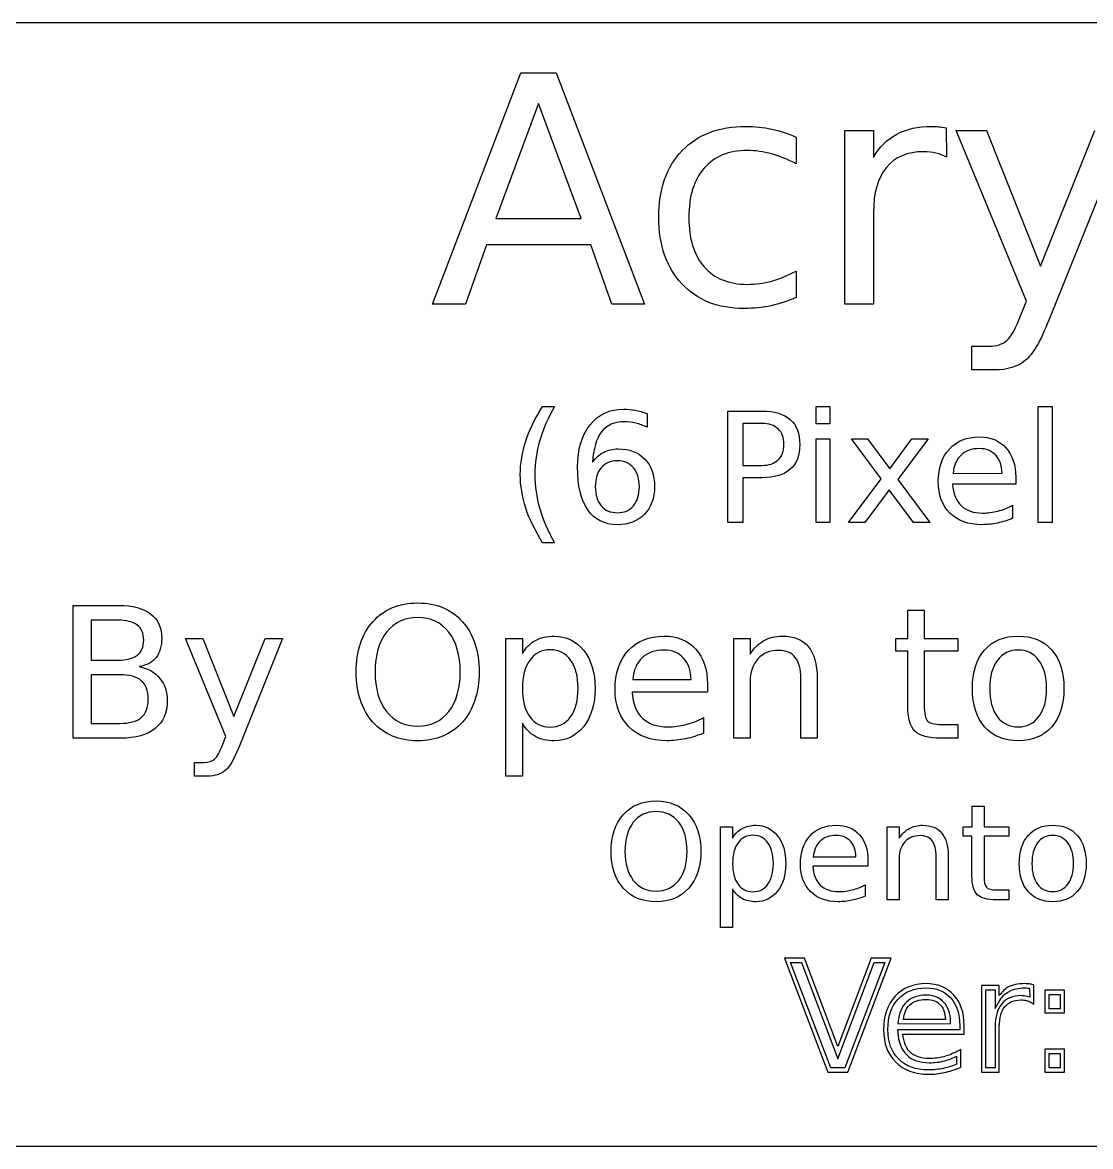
# Model space of a CAD drawing. Extents: x 9 to 461, y 6 to 31.
# Drawn here: x 57.26 to 81.01, y 5.5 to 30.5 of the extents above; entities that cross this region are included whole.
import ezdxf

# ---------------------------------------------------------------- set-up
doc = ezdxf.new("R2010")
doc.units = 0
doc.layers.get('0').update_dxf_attribs({"linetype": 'CONTINUOUS'})

msp = doc.modelspace()

# ---------------------------------------------------------------- linework, layer by layer
at = {"color": 7}
for p, q in [((13.675, 30.5), (153.675, 30.5)), ((74.205078, 9.687502), (75.171875, 7.154299)), ((74.650391, 9.6875), (74.205078, 9.687502)), ((74.341797, 9.593752), (74.583984, 9.593752)), ((75.236328, 7.25), (74.341797, 9.593752)), ((74.583984, 9.593752), (75.390625, 7.453127)), ((75.390625, 7.722656), (74.650391, 9.6875)), ((76.130859, 9.6875), (75.390625, 7.722656)), ((75.390625, 7.453127), (76.197266, 9.593752)), ((76.4375, 9.593752), (75.544922, 7.25)), ((75.611328, 7.154299), (76.576172, 9.6875)), ((76.576172, 9.6875), (76.130859, 9.6875)), ((76.197266, 9.593752), (76.4375, 9.593752)), ((77.35351, 9.02734), (77.353516, 9.027349)), ((77.353521, 9.123046), (77.353516, 9.123049)), ((78.982422, 9.078128), (78.585938, 9.078128)), ((78.585938, 9.078128), (78.585938, 7.1543)), ((78.982422, 8.859378), (78.982422, 9.078128)), ((79.550731, 9.123129), (79.550781, 9.123049)), ((79.550836, 9.027392), (79.550781, 9.027349)), ((79.613281, 9.023449), (79.615281, 9.023449)), ((79.625001, 9.117229), (79.623001, 9.117229)), ((79.656301, 9.017549), (79.658301, 8.81833)), ((79.750001, 9.099609), (79.710941, 9.105509)), ((79.752001, 8.75), (79.750001, 9.099609)), ((77.355475, 8.869192), (77.355469, 8.869139)), ((77.355469, 8.773392), (77.355469, 8.773439)), ((78.681696, 7.25), (78.681696, 8.984375)), ((78.681696, 8.984375), (78.888727, 8.984375)), ((78.888727, 8.984375), (78.888727, 8.568359)), ((79.205133, 8.951172), (79.205133, 8.953172)), ((79.605571, 8.83981), (79.603571, 8.83981)), ((79.752001, 8.667919), (79.752001, 8.75)), ((80.433594, 8.978524), (79.994141, 8.978519)), ((79.994141, 8.978519), (79.994141, 8.931649)), ((79.994141, 8.931649), (79.994141, 8.470711)), ((80.087891, 8.884769), (80.337891, 8.884769)), ((80.087891, 8.564456), (80.087891, 8.884769)), ((80.337891, 8.884769), (80.337891, 8.564456)), ((80.433594, 8.470711), (80.433594, 8.978524)), ((78.888727, 8.568359), (78.976617, 8.724609)), ((79.582031, 8.748049), (79.582031, 8.746049)), ((79.582031, 8.746049), (79.584031, 8.746049)), ((79.681691, 8.708939), (79.752001, 8.667919)), ((80.337891, 8.564456), (80.087891, 8.564456)), ((76.732422, 8.283201), (76.728522, 8.230471)), ((77.785156, 8.328126), (76.847656, 8.326126)), ((77.898444, 8.232471), (77.898444, 8.281301)), ((79.994141, 8.470711), (80.433594, 8.470711)), ((78.103516, 8.091801), (76.71875, 8.091801)), ((76.71875, 8.091801), (76.72265, 8.042971)), ((76.728522, 8.230471), (77.898444, 8.232471)), ((78.103516, 8.191411), (78.103516, 8.091801)), ((78.199224, 7.998046), (78.199224, 8.191405)), ((78.888727, 8.165987), (78.888727, 7.25)), ((78.982422, 7.1543), (78.982422, 8.166019)), ((76.835943, 7.998046), (78.199224, 7.998046)), ((78.033197, 7.509769), (78.033197, 7.330081)), ((78.128909, 7.658207), (78.058599, 7.621097)), ((78.128909, 7.263676), (78.128909, 7.658207)), ((80.433594, 7.664067), (79.994141, 7.664063)), ((79.994141, 7.664063), (79.994141, 7.617193)), ((79.994141, 7.617193), (79.994141, 7.154302)), ((80.087891, 7.570313), (80.337891, 7.570313)), ((80.087891, 7.25), (80.087891, 7.570313)), ((80.337891, 7.570313), (80.337891, 7.25)), ((80.433594, 7.154302), (80.433594, 7.664067)), ((75.544922, 7.25), (75.236328, 7.25)), ((78.099609, 7.251956), (78.128909, 7.263676)), ((78.888727, 7.25), (78.681696, 7.25)), ((80.337891, 7.25), (80.087891, 7.25)), ((75.171875, 7.154299), (75.203125, 7.154299)), ((75.203125, 7.154299), (75.611328, 7.154299)), ((78.585938, 7.1543), (78.982422, 7.1543)), ((79.994141, 7.154302), (80.433594, 7.154302)), ((153.675, 5.5), (13.675, 5.5))]:
    msp.add_line(p, q, dxfattribs=at)
at = {"color": 3}
for p, q in [((66.375451, 24.238462), (68.339155, 29.38199)), ((68.339155, 29.38199), (69.128082, 29.38199)), ((69.128082, 29.38199), (71.088341, 24.238462)), ((68.731896, 28.696416), (67.78794, 26.13671)), ((69.679297, 26.13671), (68.731896, 28.696416)), ((75.546295, 24.238462), (75.546295, 28.096969)), ((75.546295, 28.096969), (76.183637, 28.096969)), ((76.183637, 28.096969), (76.183637, 27.497523)), ((77.802832, 28.155536), (77.806277, 27.504413)), ((79.583946, 24.300474), (78.023318, 28.096969)), ((78.023318, 28.096969), (78.695112, 28.096969)), ((78.695112, 28.096969), (79.900895, 25.079066)), ((79.900895, 25.079066), (81.106679, 28.096969)), ((81.778472, 28.096969), (80.083485, 23.880173)), ((74.46109, 27.948834), (74.46109, 27.94883)), ((74.46109, 27.94883), (74.46109, 27.356274)), ((76.183637, 26.271068), (76.183637, 24.238462)), ((67.78794, 26.13671), (69.679297, 26.13671)), ((67.577789, 25.557934), (67.109256, 24.238462)), ((69.896338, 25.557934), (67.577789, 25.557934)), ((70.364871, 24.238462), (69.896338, 25.557934)), ((74.46109, 24.972271), (74.46109, 24.386605)), ((79.470258, 24.011086), (79.583946, 24.300474)), ((67.109256, 24.238462), (66.375451, 24.238462)), ((71.088341, 24.238462), (70.364871, 24.238462)), ((76.183637, 24.238462), (75.546295, 24.238462)), ((78.371273, 22.770852), (78.371273, 23.301397)), ((78.371273, 23.301397), (78.743343, 23.301397)), ((78.877702, 22.770852), (78.371273, 22.770852)), ((68.825629, 21.957666), (69.091196, 21.957666)), ((71.152664, 21.801648), (71.152664, 21.801645)), ((71.152664, 21.801645), (71.152664, 21.496243)), ((72.945245, 21.856418), (73.702112, 21.856418)), ((72.945245, 19.378342), (72.945245, 21.856418)), ((74.910444, 21.960986), (75.215847, 21.960986)), ((74.910444, 21.574253), (74.910444, 21.960986)), ((75.215847, 21.960986), (75.215847, 21.574253)), ((79.85, 21.960986), (80.155403, 21.960986)), ((79.85, 19.378342), (79.85, 21.960986)), ((80.155403, 21.960986), (80.155403, 19.378342)), ((73.280524, 21.580892), (73.280524, 20.649746)), ((73.702112, 21.580892), (73.280524, 21.580892)), ((75.215847, 21.574253), (74.910444, 21.574253)), ((74.910444, 21.237314), (75.215847, 21.237314)), ((74.910444, 19.378342), (74.910444, 21.237314)), ((75.215847, 21.237314), (75.215847, 19.378342)), ((76.352808, 20.350983), (75.692209, 21.237314)), ((75.692209, 21.237314), (76.052385, 21.237314)), ((76.052385, 21.237314), (76.545344, 20.575055)), ((76.545344, 20.575055), (77.038304, 21.237314)), ((77.39848, 21.237314), (76.726262, 20.332725)), ((77.038304, 21.237314), (77.39848, 21.237314)), ((70.487085, 20.750994), (70.487085, 20.750994)), ((73.280524, 20.649746), (73.702112, 20.649746)), ((73.702112, 20.37422), (73.280524, 20.37422)), ((73.280524, 20.37422), (73.280524, 19.378342)), ((75.630796, 19.378342), (76.352808, 20.350983)), ((76.726262, 20.332725), (77.433336, 19.378342)), ((77.954512, 20.472148), (79.043338, 20.473809)), ((79.348741, 20.384179), (79.348741, 20.234797)), ((79.348741, 20.384169), (79.348741, 20.384179)), ((76.532066, 20.108652), (75.990972, 19.378342)), ((77.07316, 19.378342), (76.532066, 20.108652)), ((79.348741, 20.234797), (77.944553, 20.234797)), ((79.27737, 19.76175), (79.27737, 19.472945)), ((73.280524, 19.378342), (72.945245, 19.378342)), ((75.215847, 19.378342), (74.910444, 19.378342)), ((75.990972, 19.378342), (75.630796, 19.378342)), ((77.433336, 19.378342), (77.07316, 19.378342)), ((80.155403, 19.378342), (79.85, 19.378342)), ((69.091196, 18.930197), (68.825629, 18.930197)), ((58.38167, 17.536542), (59.402823, 17.536542)), ((58.38167, 14.581926), (58.38167, 17.536542)), ((66.048235, 17.589974), (66.048235, 17.589974)), ((66.048235, 17.265422), (66.048235, 17.265422)), ((76.94647, 16.798383), (76.94647, 17.427698)), ((76.94647, 17.427698), (77.312583, 17.427698)), ((77.312583, 17.427698), (77.312583, 16.798383)), ((58.781423, 17.208031), (58.781423, 16.317491)), ((59.373138, 17.208031), (58.781423, 17.208031)), ((61.779582, 14.617545), (60.883105, 16.79838)), ((60.883105, 16.79838), (61.269006, 16.79838)), ((61.269006, 16.79838), (61.961648, 15.064794)), ((61.961648, 15.064794), (62.654291, 16.79838)), ((63.040192, 16.79838), (62.06653, 14.376113)), ((62.654291, 16.79838), (63.040192, 16.79838)), ((68.009402, 13.738881), (68.009402, 16.798383)), ((68.009402, 16.798383), (68.375513, 16.798383)), ((68.375513, 16.798383), (68.375513, 16.461956)), ((73.075587, 14.581926), (73.075587, 16.798383)), ((73.075587, 16.798383), (73.441698, 16.798383)), ((73.441698, 16.798383), (73.441698, 16.45404)), ((76.679307, 16.515389), (76.679307, 16.798383)), ((76.679307, 16.798383), (76.94647, 16.798383)), ((77.312583, 16.798383), (78.062616, 16.798383)), ((78.062616, 16.798383), (78.062616, 16.515389)), ((79.40238, 16.851815), (79.40238, 16.851815)), ((76.94647, 16.515389), (76.679307, 16.515389)), ((76.94647, 15.31217), (76.94647, 16.515389)), ((78.062616, 16.515389), (77.312583, 16.515389)), ((77.312583, 16.515389), (77.312583, 15.31217)), ((79.40238, 16.543094), (79.40238, 16.543094)), ((58.781423, 16.317491), (59.373138, 16.317491)), ((58.781423, 15.992938), (58.781423, 14.910437)), ((59.422612, 15.992938), (58.781423, 15.992938)), ((70.829448, 15.886073), (72.127658, 15.888052)), ((72.491791, 15.781187), (72.491791, 15.603079)), ((72.491791, 15.781181), (72.491791, 15.781187)), ((73.441698, 15.83462), (73.441698, 14.581926)), ((74.567737, 14.581926), (74.567737, 15.907842)), ((74.931869, 15.919717), (74.931869, 15.919716)), ((74.931869, 15.919716), (74.931869, 14.581926)), ((69.614354, 15.688175), (69.614354, 15.688175)), ((72.491791, 15.603079), (70.817575, 15.603079)), ((72.406694, 15.039067), (72.406694, 14.694725)), ((58.781423, 14.910437), (59.422612, 14.910437)), ((68.375513, 14.914395), (68.375513, 13.738881)), ((68.375513, 14.914394), (68.375513, 14.914395)), ((77.688587, 14.886689), (78.062614, 14.886689)), ((78.062614, 14.886689), (78.062614, 14.581926)), ((59.442402, 14.581926), (58.38167, 14.581926)), ((61.714272, 14.451311), (61.779582, 14.617545)), ((73.441698, 14.581926), (73.075587, 14.581926)), ((74.931869, 14.581926), (74.567737, 14.581926)), ((78.062614, 14.581926), (77.688587, 14.581926)), ((61.082978, 13.738881), (61.082978, 14.043644)), ((61.082978, 14.043644), (61.296707, 14.043644)), ((61.373887, 13.738881), (61.082978, 13.738881)), ((68.375513, 13.738881), (68.009402, 13.738881)), ((71.348826, 13.185513), (71.348826, 13.185513)), ((78.37478, 12.60665), (78.37478, 13.066846)), ((78.37478, 13.066846), (78.642504, 13.066846)), ((78.642504, 13.066846), (78.642504, 12.60665)), ((71.348826, 12.948179), (71.348826, 12.948179)), ((72.78296, 10.369343), (72.78296, 12.60665)), ((72.78296, 12.60665), (73.050684, 12.60665)), ((73.050684, 12.60665), (73.050684, 12.360633)), ((76.487685, 10.985832), (76.487685, 12.60665)), ((76.487685, 12.60665), (76.755409, 12.60665)), ((76.755409, 12.60665), (76.755409, 12.354844)), ((78.179414, 12.399706), (78.179414, 12.60665)), ((78.179414, 12.60665), (78.37478, 12.60665)), ((78.642504, 12.60665), (79.190977, 12.60665)), ((79.190977, 12.60665), (79.190977, 12.399706)), ((80.170703, 12.645723), (80.170703, 12.645723)), ((78.374775, 12.399706), (78.179414, 12.399706)), ((78.374775, 11.519833), (78.374775, 12.399706)), ((79.190977, 12.399706), (78.642504, 12.399706)), ((78.642504, 12.399706), (78.642504, 11.519834)), ((80.170703, 12.419966), (80.170703, 12.419966)), ((73.956605, 11.794794), (73.956605, 11.794794)), ((74.84516, 11.939513), (75.794496, 11.94096)), ((76.060773, 11.86281), (76.060773, 11.732566)), ((76.060773, 11.862809), (76.060773, 11.86281)), ((76.755413, 11.901883), (76.755413, 10.985832)), ((77.578843, 10.985832), (77.578843, 11.955428)), ((77.84512, 11.964113), (77.84512, 11.964111)), ((77.84512, 11.964111), (77.84512, 10.985832)), ((76.060773, 11.732566), (74.836477, 11.732566)), ((75.998546, 11.32013), (75.998546, 11.068324)), ((73.050684, 11.228955), (73.050684, 10.369343)), ((73.050684, 11.228951), (73.050684, 11.228955)), ((78.917459, 11.208694), (79.190972, 11.208694)), ((79.190972, 11.208694), (79.190972, 10.985831)), ((76.755413, 10.985832), (76.487685, 10.985832)), ((77.84512, 10.985832), (77.578843, 10.985832)), ((79.190972, 10.985831), (78.917459, 10.985831)), ((73.050684, 10.369343), (72.78296, 10.369343))]:
    msp.add_line(p, q, dxfattribs=at)
for points in [[(71.9255, 27.649111), (72.272306, 28.009698), (72.746581, 28.189991), (73.348324, 28.189991)], [(73.348324, 28.189991), (73.543546, 28.189991), (73.734175, 28.16932), (73.92021, 28.127979)], [(73.92021, 28.127979), (74.106245, 28.088934), (74.286539, 28.029219), (74.46109, 27.948834)], [(76.183637, 27.497523), (76.316848, 27.731789), (76.490251, 27.905192), (76.703847, 28.017732)], [(76.703847, 28.017732), (76.917443, 28.132569), (77.176973, 28.189987), (77.482438, 28.189987)], [(77.482438, 28.189987), (77.526078, 28.189987), (77.574309, 28.186542), (77.627132, 28.179652)], [(77.627132, 28.179652), (77.679959, 28.175059), (77.738525, 28.16702), (77.802832, 28.155536)], [(71.408735, 26.164275), (71.408735, 26.793579), (71.58099, 27.288524), (71.9255, 27.649111)], [(73.375885, 27.652552), (72.96477, 27.652552), (72.645525, 27.521638), (72.418148, 27.259811)], [(73.92021, 27.57676), (73.741065, 27.627288), (73.559623, 27.652552), (73.375885, 27.652552)], [(74.46109, 27.356274), (74.281945, 27.455033), (74.101651, 27.528529), (73.92021, 27.57676)], [(77.296403, 27.624991), (76.938113, 27.624991), (76.662505, 27.507858), (76.46958, 27.273591)], [(77.572011, 27.593985), (77.489328, 27.614656), (77.397459, 27.624991), (77.296403, 27.624991)], [(77.806277, 27.504413), (77.735078, 27.545754), (77.65699, 27.575612), (77.572011, 27.593985)], [(72.418148, 27.259811), (72.190772, 27.000281), (72.077084, 26.6351), (72.077084, 26.164271)], [(76.46958, 27.273591), (76.278951, 27.041621), (76.183637, 26.707447), (76.183637, 26.271068)], [(71.922054, 24.686329), (71.579841, 25.051509), (71.408735, 25.544158), (71.408735, 26.164275)], [(72.077084, 26.164271), (72.077084, 25.693441), (72.190772, 25.327112), (72.418148, 25.065285)], [(72.418148, 25.065285), (72.645525, 24.805755), (72.96477, 24.67599), (73.375885, 24.67599)], [(73.92021, 24.74834), (74.101651, 24.798867), (74.281945, 24.87351), (74.46109, 24.972271)], [(73.306983, 24.138559), (72.72591, 24.138559), (72.264267, 24.321149), (71.922054, 24.686329)], [(73.375885, 24.67599), (73.559623, 24.67599), (73.741065, 24.700107), (73.92021, 24.74834)], [(74.46109, 24.386605), (74.284241, 24.303922), (74.100503, 24.24191), (73.909875, 24.200569)], [(73.909875, 24.200569), (73.721543, 24.159229), (73.520579, 24.138559), (73.306983, 24.138559)], [(79.149864, 23.42542), (79.246327, 23.508102), (79.353125, 23.703324), (79.470258, 24.011086)], [(80.083485, 23.880173), (79.90434, 23.420826), (79.729789, 23.121103), (79.559831, 22.981003)], [(78.743343, 23.301397), (78.917894, 23.301397), (79.053401, 23.342738), (79.149864, 23.42542)], [(79.559831, 22.981003), (79.389873, 22.840902), (79.162497, 22.770852), (78.877702, 22.770852)], [(68.452174, 21.19084), (68.534057, 21.440916), (68.658542, 21.696525), (68.825629, 21.957666)], [(69.091196, 21.957666), (68.942921, 21.703164), (68.832821, 21.451428), (68.760896, 21.202458)], [(69.881259, 21.551021), (70.067156, 21.784499), (70.316679, 21.901238), (70.629828, 21.901238)], [(70.629828, 21.901238), (70.713924, 21.901238), (70.798574, 21.892938), (70.883777, 21.876338)], [(70.883777, 21.876338), (70.970086, 21.859738), (71.059715, 21.834841), (71.152664, 21.801648)], [(73.702112, 21.856418), (73.979851, 21.856418), (74.189539, 21.793346), (74.331175, 21.667202)], [(69.602414, 20.614895), (69.602414, 21.006607), (69.695362, 21.318649), (69.881259, 21.551021)], [(70.643106, 21.619073), (70.4218, 21.619073), (70.252501, 21.544382), (70.135208, 21.395)], [(70.897055, 21.587533), (70.811852, 21.60856), (70.727203, 21.619073), (70.643106, 21.619073)], [(71.152664, 21.496243), (71.068567, 21.536076), (70.983364, 21.566506), (70.897055, 21.587533)], [(74.063948, 21.459727), (73.978745, 21.540504), (73.858133, 21.580892), (73.702112, 21.580892)], [(74.331175, 21.667202), (74.473918, 21.542164), (74.545289, 21.35848), (74.545289, 21.116149)], [(70.135208, 21.395), (70.019023, 21.245618), (69.952631, 21.019886), (69.936033, 20.717803)], [(74.191752, 21.116149), (74.191752, 21.264424), (74.149151, 21.37895), (74.063948, 21.459727)], [(77.871522, 21.013232), (78.036395, 21.19249), (78.258254, 21.282119), (78.5371, 21.282119)], [(78.5371, 21.282119), (78.787176, 21.282119), (78.984692, 21.201342), (79.129648, 21.039788)], [(68.329349, 20.445591), (68.329349, 20.692348), (68.370291, 20.940764), (68.452174, 21.19084)], [(68.760896, 21.202458), (68.688972, 20.953489), (68.65301, 20.7012), (68.65301, 20.445591)], [(70.181683, 20.938556), (70.280164, 20.990563), (70.388604, 21.016566), (70.507003, 21.016566)], [(70.507003, 21.016566), (70.755972, 21.016566), (70.952382, 20.940769), (71.096231, 20.789174)], [(74.063948, 20.770911), (74.149151, 20.851688), (74.191752, 20.966767), (74.191752, 21.116149)], [(74.545289, 21.116149), (74.545289, 20.871606), (74.473918, 20.686815), (74.331175, 20.561777)], [(77.625872, 20.28956), (77.625872, 20.593856), (77.707755, 20.83508), (77.871522, 21.013232)], [(78.54042, 21.0232), (78.370014, 21.0232), (78.233357, 20.975066), (78.13045, 20.878798)], [(78.902256, 20.873819), (78.81152, 20.973406), (78.690908, 21.0232), (78.54042, 21.0232)], [(79.129648, 21.039788), (79.27571, 20.879341), (79.348741, 20.660802), (79.348741, 20.384169)], [(69.936033, 20.717803), (70.00132, 20.814071), (70.083203, 20.887655), (70.181683, 20.938556)], [(70.487085, 20.750994), (70.336597, 20.750994), (70.217092, 20.69954), (70.128569, 20.596633)], [(70.843942, 20.596633), (70.756526, 20.69954), (70.637574, 20.750994), (70.487085, 20.750994)], [(71.096231, 20.789174), (71.241186, 20.638686), (71.313664, 20.433424), (71.313664, 20.173389)], [(73.702112, 20.649746), (73.858133, 20.649746), (73.978745, 20.690134), (74.063948, 20.770911)], [(78.13045, 20.878798), (78.028649, 20.78253), (77.970003, 20.64698), (77.954512, 20.472148)], [(79.043338, 20.473809), (79.041138, 20.640894), (78.994111, 20.774231), (78.902256, 20.873819)], [(69.829806, 19.658852), (69.678211, 19.879052), (69.602414, 20.197733), (69.602414, 20.614895)], [(70.128569, 20.596633), (70.041153, 20.493726), (69.997445, 20.352643), (69.997445, 20.173384)], [(70.976725, 20.173384), (70.976725, 20.352643), (70.932464, 20.493726), (70.843942, 20.596633)], [(74.331175, 20.561777), (74.189539, 20.436739), (73.979851, 20.37422), (73.702112, 20.37422)], [(68.452174, 19.697023), (68.370291, 19.948206), (68.329349, 20.197728), (68.329349, 20.445591)], [(68.65301, 20.445591), (68.65301, 20.189982), (68.688972, 19.936587), (68.760896, 19.685404)], [(77.8848, 19.589126), (77.712181, 19.761745), (77.625872, 19.995223), (77.625872, 20.28956)], [(69.997445, 20.173384), (69.997445, 19.995233), (70.041153, 19.85415), (70.128569, 19.750136)], [(70.843942, 19.750136), (70.932464, 19.85415), (70.976725, 19.995233), (70.976725, 20.173384)], [(71.313664, 20.173389), (71.313664, 19.918887), (71.23842, 19.714732), (71.087932, 19.560924)], [(77.944553, 20.234797), (77.957833, 20.024556), (78.020905, 19.864109), (78.13377, 19.753456)], [(70.128569, 19.750136), (70.217092, 19.647229), (70.336597, 19.595775), (70.487085, 19.595775)], [(70.487085, 19.595775), (70.637574, 19.595775), (70.756526, 19.647229), (70.843942, 19.750136)], [(78.13377, 19.753456), (78.247743, 19.643909), (78.405976, 19.589136), (78.608471, 19.589136)], [(78.94873, 19.632286), (79.059383, 19.661053), (79.16893, 19.704207), (79.27737, 19.76175)], [(68.825629, 18.930197), (68.659649, 19.190232), (68.535164, 19.44584), (68.452174, 19.697023)], [(68.760896, 19.685404), (68.833927, 19.435328), (68.944027, 19.183592), (69.091196, 18.930197)], [(70.487085, 19.330213), (70.200494, 19.330213), (69.981401, 19.439759), (69.829806, 19.658852)], [(71.087932, 19.560924), (70.937443, 19.407117), (70.737161, 19.330213), (70.487085, 19.330213)], [(78.590214, 19.330198), (78.293663, 19.330198), (78.058525, 19.416507), (77.8848, 19.589126)], [(78.608471, 19.589136), (78.725764, 19.589136), (78.839183, 19.603519), (78.94873, 19.632286)], [(78.940431, 19.366718), (78.825352, 19.342371), (78.708613, 19.330198), (78.590214, 19.330198)], [(79.27737, 19.472945), (79.167823, 19.426472), (79.05551, 19.391063), (78.940431, 19.366718)], [(59.402823, 17.536542), (59.707586, 17.536542), (59.942424, 17.473215), (60.107339, 17.34656)], [(65.05083, 17.17241), (65.300181, 17.450786), (65.63265, 17.589974), (66.048235, 17.589974)], [(66.048235, 17.589974), (66.462501, 17.589974), (66.79365, 17.450786), (67.041682, 17.17241)], [(60.107339, 17.34656), (60.272254, 17.219905), (60.354711, 17.039818), (60.354711, 16.806298)], [(66.048235, 17.265422), (65.757985, 17.265422), (65.527104, 17.157238), (65.355592, 16.940869)], [(66.73692, 16.940869), (66.568047, 17.157238), (66.338485, 17.265422), (66.048235, 17.265422)], [(59.808513, 17.097208), (59.713522, 17.17109), (59.568397, 17.208031), (59.373138, 17.208031)], [(59.952979, 16.762761), (59.952979, 16.911844), (59.904824, 17.023327), (59.808513, 17.097208)], [(64.678782, 16.056266), (64.678782, 16.523305), (64.802798, 16.895353), (65.05083, 17.17241)], [(67.041682, 17.17241), (67.289714, 16.895353), (67.41373, 16.523305), (67.41373, 16.056266)], [(59.808513, 16.426335), (59.904824, 16.500216), (59.952979, 16.612358), (59.952979, 16.762761)], [(60.354711, 16.806298), (60.354711, 16.625551), (60.312493, 16.481746), (60.228057, 16.374881)], [(65.355592, 16.940869), (65.1854, 16.7245), (65.100304, 16.429633), (65.100304, 16.056266)], [(66.992208, 16.056266), (66.992208, 16.429633), (66.907112, 16.7245), (66.73692, 16.940869)], [(68.375513, 16.461956), (68.452034, 16.593888), (68.548344, 16.691518), (68.664444, 16.754845)], [(68.664444, 16.754845), (68.781863, 16.819492), (68.921711, 16.851815), (69.083988, 16.851815)], [(69.083988, 16.851815), (69.353129, 16.851815), (69.571476, 16.74495), (69.73903, 16.53122)], [(70.730499, 16.531214), (70.927078, 16.744944), (71.191601, 16.851809), (71.52407, 16.851809)], [(71.52407, 16.851809), (71.822236, 16.851809), (72.057734, 16.755499), (72.230565, 16.562878)], [(73.441698, 16.45404), (73.528773, 16.587291), (73.631021, 16.6869), (73.74844, 16.752866)], [(73.74844, 16.752866), (73.867179, 16.818833), (74.003728, 16.851816), (74.158089, 16.851816)], [(74.158089, 16.851816), (74.412718, 16.851816), (74.605338, 16.772657), (74.73595, 16.614339)], [(78.654326, 16.543094), (78.835073, 16.748908), (79.084424, 16.851815), (79.40238, 16.851815)], [(79.40238, 16.851815), (79.719017, 16.851815), (79.967708, 16.748908), (80.148455, 16.543094)], [(68.994934, 16.547052), (68.802313, 16.547052), (68.650592, 16.470532), (68.539769, 16.317491)], [(69.44812, 16.317491), (69.338617, 16.470532), (69.187555, 16.547052), (68.994934, 16.547052)], [(69.73903, 16.53122), (69.907903, 16.317491), (69.992339, 16.036476), (69.992339, 15.688175)], [(70.437611, 15.66838), (70.437611, 16.031193), (70.53524, 16.318804), (70.730499, 16.531214)], [(71.528028, 16.543094), (71.324853, 16.543094), (71.161917, 16.485704), (71.03922, 16.370923)], [(71.959445, 16.364986), (71.851261, 16.483725), (71.707455, 16.543094), (71.528028, 16.543094)], [(72.230565, 16.562878), (72.404716, 16.371577), (72.491791, 16.111011), (72.491791, 15.781181)], [(74.07695, 16.535178), (73.880372, 16.535178), (73.725352, 16.47251), (73.61189, 16.347175)], [(74.445041, 16.378839), (74.363243, 16.483065), (74.240546, 16.535178), (74.07695, 16.535178)], [(74.73595, 16.614339), (74.866563, 16.45734), (74.931869, 16.225799), (74.931869, 15.919717)], [(78.385185, 15.688175), (78.385185, 16.052308), (78.474899, 16.337281), (78.654326, 16.543094)], [(79.40238, 16.543094), (79.207121, 16.543094), (79.05276, 16.466574), (78.939299, 16.313533)], [(79.863482, 16.311554), (79.750021, 16.465914), (79.59632, 16.543094), (79.40238, 16.543094)], [(80.148455, 16.543094), (80.329202, 16.337281), (80.419575, 16.052308), (80.419575, 15.688175)], [(59.373138, 16.317491), (59.568397, 16.317491), (59.713522, 16.353772), (59.808513, 16.426335)], [(60.228057, 16.374881), (60.14362, 16.268016), (60.019604, 16.201391), (59.856009, 16.175004)], [(68.539769, 16.317491), (68.430265, 16.165769), (68.375513, 15.955997), (68.375513, 15.688175)], [(69.614354, 15.688175), (69.614354, 15.955997), (69.558943, 16.165769), (69.44812, 16.317491)], [(71.03922, 16.370923), (70.917843, 16.256142), (70.847919, 16.094526), (70.829448, 15.886073)], [(72.127658, 15.888052), (72.124991, 16.087269), (72.06892, 16.246247), (71.959445, 16.364986)], [(73.61189, 16.347175), (73.498429, 16.22184), (73.441698, 16.050988), (73.441698, 15.83462)], [(74.567737, 15.907842), (74.567737, 16.117614), (74.526838, 16.274613), (74.445041, 16.378839)], [(78.939299, 16.313533), (78.825838, 16.161811), (78.769107, 15.953358), (78.769107, 15.688175)], [(80.033675, 15.688175), (80.033675, 15.95072), (79.976944, 16.158513), (79.863482, 16.311554)], [(59.856009, 16.175004), (60.052588, 16.132784), (60.204969, 16.04439), (60.313153, 15.909821)], [(65.05083, 14.940121), (64.802798, 15.217178), (64.678782, 15.589227), (64.678782, 16.056266)], [(65.100304, 16.056266), (65.100304, 15.684218), (65.1854, 15.39001), (65.355592, 15.173641)], [(66.73692, 15.173641), (66.907112, 15.39001), (66.992208, 15.684218), (66.992208, 16.056266)], [(67.41373, 16.056266), (67.41373, 15.590546), (67.289714, 15.218498), (67.041682, 14.940121)], [(59.899546, 15.860347), (59.796639, 15.948741), (59.637661, 15.992938), (59.422612, 15.992938)], [(60.055886, 15.452677), (60.055886, 15.637382), (60.003773, 15.773272), (59.899546, 15.860347)], [(60.313153, 15.909821), (60.422656, 15.77657), (60.477408, 15.609676), (60.477408, 15.409139)], [(68.375513, 15.688175), (68.375513, 15.420354), (68.430265, 15.209922), (68.539769, 15.056881)], [(69.44812, 15.056881), (69.558943, 15.209922), (69.614354, 15.420354), (69.614354, 15.688175)], [(69.992339, 15.688175), (69.992339, 15.339875), (69.907903, 15.05886), (69.73903, 14.845131)], [(70.746331, 14.833251), (70.540518, 15.039064), (70.437611, 15.317441), (70.437611, 15.66838)], [(70.817575, 15.603079), (70.833408, 15.352408), (70.908609, 15.161107), (71.043178, 15.029176)], [(78.654326, 14.833257), (78.474899, 15.04039), (78.385185, 15.325362), (78.385185, 15.688175)], [(78.769107, 15.688175), (78.769107, 15.422992), (78.825178, 15.21388), (78.93732, 15.060839)], [(79.863482, 15.062818), (79.976944, 15.215859), (80.033675, 15.424312), (80.033675, 15.688175)], [(80.419575, 15.688175), (80.419575, 15.325362), (80.329202, 15.04039), (80.148455, 14.833257)], [(59.899546, 15.043028), (60.003773, 15.132742), (60.055886, 15.269292), (60.055886, 15.452677)], [(60.477408, 15.409139), (60.477408, 15.145276), (60.387694, 14.941441), (60.208267, 14.797635)], [(77.106767, 14.738266), (76.999902, 14.843811), (76.94647, 15.035113), (76.94647, 15.31217)], [(77.312583, 15.31217), (77.312583, 15.131423), (77.33699, 15.015322), (77.385803, 14.963869)], [(59.422612, 14.910437), (59.637661, 14.910437), (59.796639, 14.954634), (59.899546, 15.043028)], [(65.355592, 15.173641), (65.527104, 14.957272), (65.757985, 14.849088), (66.048235, 14.849088)], [(66.048235, 14.849088), (66.338485, 14.849088), (66.568047, 14.957272), (66.73692, 15.173641)], [(68.539769, 15.056881), (68.650592, 14.90516), (68.802313, 14.829299), (68.994934, 14.829299)], [(68.994934, 14.829299), (69.187555, 14.829299), (69.338617, 14.90516), (69.44812, 15.056881)], [(71.043178, 15.029176), (71.179068, 14.898563), (71.367731, 14.833257), (71.609166, 14.833257)], [(72.014857, 14.884707), (72.146789, 14.919007), (72.277401, 14.97046), (72.406694, 15.039067)], [(78.93732, 15.060839), (79.050781, 14.909118), (79.205801, 14.833257), (79.40238, 14.833257)], [(79.40238, 14.833257), (79.59632, 14.833257), (79.750021, 14.909777), (79.863482, 15.062818)], [(60.208267, 14.797635), (60.02884, 14.653829), (59.773551, 14.581926), (59.442402, 14.581926)], [(66.048235, 14.524536), (65.63265, 14.524536), (65.300181, 14.663064), (65.05083, 14.940121)], [(67.041682, 14.940121), (66.79365, 14.663064), (66.462501, 14.524536), (66.048235, 14.524536)], [(68.664444, 14.619526), (68.548344, 14.684173), (68.452034, 14.782462), (68.375513, 14.914394)], [(69.73903, 14.845131), (69.571476, 14.631401), (69.353129, 14.524536), (69.083988, 14.524536)], [(71.587397, 14.52453), (71.23382, 14.52453), (70.953464, 14.627437), (70.746331, 14.833251)], [(71.609166, 14.833257), (71.749014, 14.833257), (71.884244, 14.850407), (72.014857, 14.884707)], [(77.385803, 14.963869), (77.435936, 14.912416), (77.536864, 14.886689), (77.688587, 14.886689)], [(79.40238, 14.524536), (79.084424, 14.524536), (78.835073, 14.627443), (78.654326, 14.833257)], [(80.148455, 14.833257), (79.967708, 14.627443), (79.719017, 14.524536), (79.40238, 14.524536)], [(69.083988, 14.524536), (68.921711, 14.524536), (68.781863, 14.556199), (68.664444, 14.619526)], [(72.004962, 14.56807), (71.867753, 14.539043), (71.728564, 14.52453), (71.587397, 14.52453)], [(72.406694, 14.694725), (72.276082, 14.639312), (72.142171, 14.597093), (72.004962, 14.56807)], [(77.688587, 14.581926), (77.407572, 14.581926), (77.213632, 14.634039), (77.106767, 14.738266)], [(61.530227, 14.114884), (61.58564, 14.162377), (61.646989, 14.27452), (61.714272, 14.451311)], [(62.06653, 14.376113), (61.963623, 14.112249), (61.863355, 13.940078), (61.765725, 13.859599)], [(61.296707, 14.043644), (61.396976, 14.043644), (61.474816, 14.067391), (61.530227, 14.114884)], [(61.765725, 13.859599), (61.668096, 13.77912), (61.537483, 13.738881), (61.373887, 13.738881)], [(70.619458, 12.880163), (70.8018, 13.08373), (71.044923, 13.185513), (71.348826, 13.185513)], [(71.348826, 13.185513), (71.651764, 13.185513), (71.893922, 13.08373), (72.075299, 12.880163)], [(70.347392, 12.063965), (70.347392, 12.405494), (70.438081, 12.67756), (70.619458, 12.880163)], [(71.348826, 12.948179), (71.136576, 12.948179), (70.967741, 12.869068), (70.84232, 12.710845)], [(71.852437, 12.710845), (71.728946, 12.869068), (71.561076, 12.948179), (71.348826, 12.948179)], [(72.075299, 12.880163), (72.256676, 12.67756), (72.347365, 12.405494), (72.347365, 12.063965)], [(70.84232, 12.710845), (70.717865, 12.552622), (70.655637, 12.336996), (70.655637, 12.063965)], [(72.03912, 12.063965), (72.03912, 12.336996), (71.976892, 12.552622), (71.852437, 12.710845)], [(73.050684, 12.360633), (73.106637, 12.45711), (73.177066, 12.528503), (73.261969, 12.574812)], [(73.261969, 12.574812), (73.347834, 12.622085), (73.4501, 12.645722), (73.568767, 12.645722)], [(73.568767, 12.645722), (73.76558, 12.645722), (73.92525, 12.567575), (74.047776, 12.411282)], [(74.772802, 12.411282), (74.916553, 12.567575), (75.10999, 12.645722), (75.353113, 12.645722)], [(75.353113, 12.645722), (75.571152, 12.645722), (75.743363, 12.575294), (75.869748, 12.434437)], [(76.755409, 12.354844), (76.819082, 12.452286), (76.893852, 12.525126), (76.979719, 12.573365)], [(76.979719, 12.573365), (77.066548, 12.621605), (77.166402, 12.645725), (77.279281, 12.645725)], [(77.279281, 12.645725), (77.465482, 12.645725), (77.606338, 12.587839), (77.701851, 12.472066)], [(79.623677, 12.419966), (79.755851, 12.570471), (79.938193, 12.645723), (80.170703, 12.645723)], [(80.170703, 12.645723), (80.402248, 12.645723), (80.584108, 12.570471), (80.716282, 12.419966)], [(73.170798, 12.25499), (73.090722, 12.144041), (73.050684, 11.990643), (73.050684, 11.794794)], [(73.503644, 12.422861), (73.362787, 12.422861), (73.251839, 12.366904), (73.170798, 12.25499)], [(73.835044, 12.25499), (73.754968, 12.366904), (73.644501, 12.422861), (73.503644, 12.422861)], [(73.956605, 11.794794), (73.956605, 11.990643), (73.916085, 12.144041), (73.835044, 12.25499)], [(74.047776, 12.411282), (74.171267, 12.254989), (74.233012, 12.049493), (74.233012, 11.794793)], [(74.558623, 11.780321), (74.558623, 12.045634), (74.630016, 12.255954), (74.772802, 12.411282)], [(74.998559, 12.294066), (74.9098, 12.210131), (74.858667, 12.091947), (74.84516, 11.939513)], [(75.356007, 12.419969), (75.207432, 12.419969), (75.088283, 12.378001), (74.998559, 12.294066)], [(75.671488, 12.289725), (75.592377, 12.376554), (75.487216, 12.419969), (75.356007, 12.419969)], [(75.794496, 11.94096), (75.792563, 12.086641), (75.75156, 12.202896), (75.671488, 12.289725)], [(75.869748, 12.434437), (75.997098, 12.294545), (76.060773, 12.104002), (76.060773, 11.862809)], [(76.879869, 12.276698), (76.796898, 12.185044), (76.755413, 12.060106), (76.755413, 11.901883)], [(77.219951, 12.414178), (77.0762, 12.414178), (76.96284, 12.368351), (76.879869, 12.276698)], [(77.489123, 12.299852), (77.42931, 12.376069), (77.339586, 12.414178), (77.219951, 12.414178)], [(77.578843, 11.955428), (77.578843, 12.108827), (77.548936, 12.223635), (77.489123, 12.299852)], [(77.701851, 12.472066), (77.797364, 12.357258), (77.84512, 12.18794), (77.84512, 11.964113)], [(79.426864, 11.794794), (79.426864, 12.061071), (79.492468, 12.269461), (79.623677, 12.419966)], [(79.832068, 12.252096), (79.749098, 12.141147), (79.707613, 11.988713), (79.707613, 11.794794)], [(80.170703, 12.419966), (80.027917, 12.419966), (79.915039, 12.364009), (79.832068, 12.252096)], [(80.507891, 12.250649), (80.424921, 12.363527), (80.312525, 12.419966), (80.170703, 12.419966)], [(80.632347, 11.794794), (80.632347, 11.986783), (80.590862, 12.138735), (80.507891, 12.250649)], [(80.716282, 12.419966), (80.848456, 12.269461), (80.914543, 12.061071), (80.914543, 11.794794)], [(70.619458, 11.247768), (70.438081, 11.45037), (70.347392, 11.722436), (70.347392, 12.063965)], [(70.655637, 12.063965), (70.655637, 11.7919), (70.717865, 11.576756), (70.84232, 11.418533)], [(71.852437, 11.418533), (71.976892, 11.576756), (72.03912, 11.7919), (72.03912, 12.063965)], [(72.347365, 12.063965), (72.347365, 11.7234), (72.256676, 11.451335), (72.075299, 11.247768)], [(73.050684, 11.794794), (73.050684, 11.598945), (73.090722, 11.445064), (73.170798, 11.33315)], [(73.835044, 11.33315), (73.916085, 11.445064), (73.956605, 11.598945), (73.956605, 11.794794)], [(74.233012, 11.794793), (74.233012, 11.540093), (74.171267, 11.334596), (74.047776, 11.178303)], [(74.78438, 11.16962), (74.633875, 11.320125), (74.558623, 11.523692), (74.558623, 11.780321)], [(79.623677, 11.169621), (79.492468, 11.32109), (79.426864, 11.529481), (79.426864, 11.794794)], [(79.707613, 11.794794), (79.707613, 11.600875), (79.748616, 11.447958), (79.830621, 11.336045)], [(80.507891, 11.337492), (80.590862, 11.449405), (80.632347, 11.601839), (80.632347, 11.794794)], [(80.914543, 11.794794), (80.914543, 11.529481), (80.848456, 11.32109), (80.716282, 11.169621)], [(74.836477, 11.732566), (74.848057, 11.549259), (74.903049, 11.409367), (75.001453, 11.31289)], [(78.491995, 11.100157), (78.413848, 11.177338), (78.374775, 11.31723), (78.374775, 11.519833)], [(78.642504, 11.519834), (78.642504, 11.38766), (78.660351, 11.30276), (78.696044, 11.265134)], [(70.84232, 11.418533), (70.967741, 11.26031), (71.136576, 11.181199), (71.348826, 11.181199)], [(71.348826, 11.181199), (71.561076, 11.181199), (71.728946, 11.26031), (71.852437, 11.418533)], [(73.170798, 11.33315), (73.251839, 11.222201), (73.362787, 11.166727), (73.503644, 11.166727)], [(73.503644, 11.166727), (73.644501, 11.166727), (73.754968, 11.222201), (73.835044, 11.33315)], [(75.001453, 11.31289), (75.100825, 11.217377), (75.238788, 11.169621), (75.415341, 11.169621)], [(75.712008, 11.207251), (75.808485, 11.232338), (75.903998, 11.269964), (75.998546, 11.32013)], [(78.696044, 11.265134), (78.732704, 11.227507), (78.806509, 11.208694), (78.917459, 11.208694)], [(79.830621, 11.336045), (79.913592, 11.225096), (80.026952, 11.169621), (80.170703, 11.169621)], [(80.170703, 11.169621), (80.312525, 11.169621), (80.424921, 11.225578), (80.507891, 11.337492)], [(71.348826, 10.943865), (71.044923, 10.943865), (70.8018, 11.045166), (70.619458, 11.247768)], [(72.075299, 11.247768), (71.893922, 11.045166), (71.651764, 10.943865), (71.348826, 10.943865)], [(73.261969, 11.013324), (73.177069, 11.060597), (73.106641, 11.132473), (73.050684, 11.228951)], [(73.568767, 10.943864), (73.4501, 10.943864), (73.347834, 10.967017), (73.261969, 11.013324)], [(74.047776, 11.178303), (73.92525, 11.02201), (73.76558, 10.943864), (73.568767, 10.943864)], [(75.399422, 10.943864), (75.140863, 10.943864), (74.935849, 11.019116), (74.78438, 11.16962)], [(75.415341, 11.169621), (75.517607, 11.169621), (75.616496, 11.182164), (75.712008, 11.207251)], [(75.998546, 11.068324), (75.903033, 11.027804), (75.805109, 10.996931), (75.704772, 10.975704)], [(78.917459, 10.985831), (78.711963, 10.985831), (78.570142, 11.02394), (78.491995, 11.100157)], [(80.170703, 10.943865), (79.938193, 10.943865), (79.755851, 11.019117), (79.623677, 11.169621)], [(80.716282, 11.169621), (80.584108, 11.019117), (80.402248, 10.943865), (80.170703, 10.943865)], [(75.704772, 10.975704), (75.604436, 10.954477), (75.502653, 10.943864), (75.399422, 10.943864)]]:
    msp.add_open_spline(points, degree=3, dxfattribs=at)
at = {"color": 7}
for points in [[(77.353516, 9.123049), (77.068994, 9.123049), (76.835299, 9.029929), (76.664062, 8.843752)], [(76.732416, 8.779293), (76.885625, 8.945869), (77.089304, 9.02734), (77.35351, 9.02734)], [(77.353516, 9.027349), (77.589364, 9.027349), (77.766815, 8.953559), (77.900391, 8.804693)], [(77.970708, 8.86914), (77.819033, 9.038182), (77.609785, 9.123046), (77.353521, 9.123046)], [(79.160156, 9.035159), (79.086916, 8.996569), (79.036848, 8.925259), (78.982422, 8.859378)], [(79.550781, 9.123049), (79.400038, 9.123049), (79.269711, 9.094059), (79.160156, 9.035159)], [(79.205133, 8.953172), (79.298083, 9.003142), (79.411974, 9.027392), (79.550836, 9.027392)], [(79.623001, 9.117229), (79.597091, 9.120529), (79.573311, 9.123129), (79.550731, 9.123129)], [(79.550781, 9.027349), (79.568971, 9.027349), (79.589901, 9.026492), (79.613281, 9.023449)], [(79.615281, 9.023449), (79.627241, 9.022449), (79.642711, 9.019449), (79.656301, 9.017549)], [(79.710941, 9.105509), (79.680011, 9.111009), (79.651301, 9.114909), (79.625001, 9.117229)], [(76.664062, 8.843752), (76.493828, 8.658564), (76.408203, 8.40752), (76.408203, 8.099611)], [(76.5039, 8.099605), (76.5039, 8.390506), (76.58038, 8.613905), (76.732416, 8.779293)], [(77.355469, 8.869139), (77.178875, 8.869139), (77.030708, 8.816529), (76.919922, 8.712889)], [(76.986328, 8.644485), (77.077888, 8.729485), (77.197474, 8.773392), (77.355469, 8.773392)], [(77.355469, 8.773439), (77.493081, 8.773439), (77.597244, 8.730919), (77.677734, 8.642579)], [(77.748053, 8.705129), (77.649993, 8.81276), (77.514001, 8.869192), (77.355475, 8.869192)], [(77.900391, 8.804693), (78.034975, 8.656853), (78.103516, 8.455254), (78.103516, 8.191411)], [(78.199224, 8.191405), (78.199224, 8.471934), (78.123554, 8.701243), (77.970708, 8.86914)], [(78.976617, 8.724609), (79.035997, 8.829033), (79.112285, 8.902252), (79.205133, 8.951172)], [(79.462946, 8.85544), (79.28277, 8.85544), (79.13582, 8.79401), (79.035211, 8.671846)], [(79.107422, 8.611331), (79.189722, 8.711271), (79.303378, 8.759769), (79.462891, 8.759769)], [(79.462891, 8.759769), (79.507561, 8.759769), (79.547241, 8.756769), (79.582031, 8.748049)], [(79.603571, 8.83981), (79.560451, 8.85041), (79.513391, 8.85544), (79.462946, 8.85544)], [(79.658301, 8.81833), (79.640451, 8.82473), (79.624531, 8.83563), (79.605571, 8.83981)], [(76.919922, 8.712889), (76.810221, 8.60915), (76.748403, 8.463554), (76.732422, 8.283201)], [(76.847656, 8.326126), (76.869326, 8.4573), (76.908116, 8.570526), (76.986328, 8.644485)], [(77.677734, 8.642579), (77.748264, 8.566109), (77.773914, 8.45417), (77.785156, 8.328126)], [(77.898444, 8.281301), (77.896144, 8.453554), (77.846444, 8.597707), (77.748053, 8.705129)], [(79.035211, 8.671846), (78.935591, 8.550618), (78.888727, 8.379751), (78.888727, 8.165987)], [(78.982422, 8.166019), (78.982422, 8.365977), (79.026312, 8.512633), (79.107422, 8.611331)], [(79.584031, 8.746049), (79.619811, 8.738349), (79.652381, 8.725959), (79.681691, 8.708939)], [(76.408203, 8.099611), (76.408203, 7.800739), (76.498363, 7.556325), (76.677734, 7.376955)], [(76.744135, 7.443355), (76.583817, 7.603673), (76.5039, 7.819267), (76.5039, 8.099605)], [(76.72265, 8.042971), (76.73621, 7.828199), (76.80272, 7.655842), (76.923822, 7.537111)], [(76.990239, 7.605468), (76.900779, 7.693168), (76.856327, 7.832692), (76.835943, 7.998046)], [(76.923822, 7.537111), (77.046075, 7.419606), (77.216034, 7.363283), (77.423822, 7.363283)], [(77.423833, 7.45703), (77.233907, 7.45703), (77.092174, 7.50818), (76.990239, 7.605468)], [(78.058599, 7.621097), (77.954909, 7.566077), (77.851174, 7.525367), (77.746099, 7.49805)], [(77.769525, 7.406253), (77.858505, 7.429383), (77.946051, 7.468573), (78.033197, 7.509769)], [(76.677734, 7.376955), (76.858234, 7.197605), (77.103316, 7.107424), (77.404297, 7.107424)], [(77.404291, 7.203121), (77.121705, 7.203121), (76.905501, 7.283021), (76.744135, 7.443355)], [(77.423822, 7.363283), (77.543105, 7.363283), (77.657719, 7.376893), (77.769525, 7.406253)], [(77.746099, 7.49805), (77.642333, 7.4708), (77.535364, 7.45703), (77.423833, 7.45703)], [(78.033197, 7.330081), (77.937347, 7.291361), (77.840388, 7.259471), (77.740228, 7.238281)], [(77.759766, 7.144534), (77.875991, 7.169124), (77.989069, 7.205064), (78.099609, 7.251956)], [(77.740228, 7.238281), (77.630219, 7.215011), (77.517538, 7.203121), (77.404291, 7.203121)], [(77.404297, 7.107424), (77.524041, 7.107424), (77.643316, 7.119904), (77.759766, 7.144534)]]:
    msp.add_open_spline(points, degree=3, dxfattribs=at)

doc.saveas('drawing.dxf')
